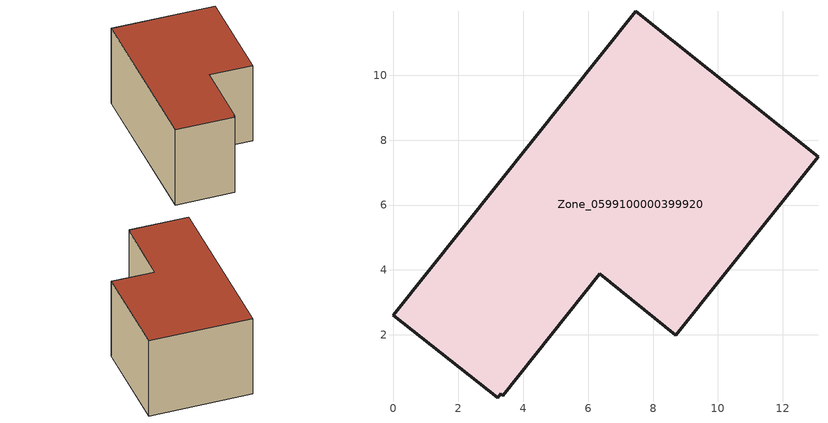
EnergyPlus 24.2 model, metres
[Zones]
Zone_0599100000399920
 floor ground (C_G): 3.37,0.12 3.3,0.19 3.21,0.05 0,2.6 7.46,11.98 13.09,7.49 8.69,1.99 6.35,3.88 z0.91
 wall outside (C_F): 8.69,1.99 13.09,7.49 7.46,11.98 0,2.6 3.21,0.05 3.3,0.19 3.37,0.12 6.35,3.88 8.69,1.99 z0.91:6.91
 roof outside (C_R): 3.3,0.19 3.37,0.12 6.35,3.88 8.69,1.99 13.09,7.49 7.46,11.98 0,2.6 3.21,0.05 z6.91
[BUILDING]
Pand.0599100000399920: North Axis=0; Terrain=City; Loads Convergence Tolerance Value=0.04; Temperature Convergence Tolerance Value=0.4; Solar Distribution=FullExterior; Maximum Number of Warmup Days=25; Minimum Number of Warmup Days=1
[Site:Location]
Rotterdam.The.Hague.AP_ZH_NLD Design_Conditions: Latitude=51.96; Longitude=4.45; Time Zone=1; Elevation=-4.5
[SITE:GROUNDTEMPERATURE:BUILDINGSURFACE]
18, 18, 18, 18, 18, 18, 18, 18, 18, 18, 18, 18
[MATERIAL] Thermal Absorptance=0.9; Solar Absorptance=0.7; Visible Absorptance=0.7
Name | Roughness | Thickness | Conductivity | Density | Specific Heat
G.TI.1992-2005 | MediumSmooth | 0.15 | 0.06 | 540 | 1210
F.TI.1992-2005 | Rough | 0.3 | 0.12 | 1920 | 840
R.TI.1992-2005 | MediumRough | 0.2 | 0.08 | 1500 | 1000
[CONSTRUCTION]
C_G: G.TI.1992-2005
C_F: F.TI.1992-2005
C_R: R.TI.1992-2005
[ZONE]
Zone_0599100000399920: Type=1; Multiplier=1; Ceiling Height=Autocalculate; Volume=Autocalculate; Floor Area=autocalculate; Part of Total Floor Area=Yes
[ZONEINFILTRATION:DESIGNFLOWRATE]
Infil_Zone_0599100000399920: Zone or ZoneList or Space or SpaceList=Zone_0599100000399920; Schedule=AlwaysOn; Design Flow Rate Calculation Method=Flow/Area; Flow Rate per Floor Area=0.0015; Constant Term Coefficient=1; Temperature Term Coefficient=0; Velocity Term Coefficient=0; Velocity Squared Term Coefficient=0
[HVACTEMPLATE:ZONE:IDEALLOADSAIRSYSTEM]
Zone_0599100000399920: Maximum Heating Supply Air Temperature=50; Minimum Cooling Supply Air Temperature=13; Maximum Heating Supply Air Humidity Ratio=0.0156; Minimum Cooling Supply Air Humidity Ratio=0.0077; Heating Limit=NoLimit; Cooling Limit=NoLimit; Dehumidification Control Type=ConstantSensibleHeatRatio; Cooling Sensible Heat Ratio=0.7; Dehumidification Setpoint=60; Humidification Control Type=None; Humidification Setpoint=30; Outdoor Air Method=None; Outdoor Air Flow Rate per Person=0.00944; Outdoor Air Flow Rate per Zone Floor Area=0; Outdoor Air Flow Rate per Zone=0; Demand Controlled Ventilation Type=None; Outdoor Air Economizer Type=NoEconomizer; Heat Recovery Type=None; Sensible Heat Recovery Effectiveness=0.7; Latent Heat Recovery Effectiveness=0.65
[ZONECONTROL:THERMOSTAT]
ThermostatControl_Zone_0599100000399920: Zone or ZoneList=Zone_0599100000399920; Control Type Schedule=DualSetpointControlType; Control 1=Thermostat_Zone_0599100000399920; Temperature Difference Between Cutout And Setpoint=0
[THERMOSTATSETPOINT:DUALSETPOINT]
Thermostat_Zone_0599100000399920: Heating Setpoint Temperature Schedule=HeatingSetpoint_Zone_0599100000399920; Cooling Setpoint Temperature Schedule=CoolingSetpoint_Zone_0599100000399920
[SCHEDULE:COMPACT]
HeatingSetpoint_Zone_0599100000399920: Through: 12/31, For: AllDays, Until: 24:00, 21
CoolingSetpoint_Zone_0599100000399920: Through: 12/31, For: AllDays, Until: 24:00, 24
DualSetpointControlType: Through: 12/31, For: AllDays, Until: 24:00, 4
AlwaysOn: Through: 12/31, For: AllDays, Until: 24:00, 1
